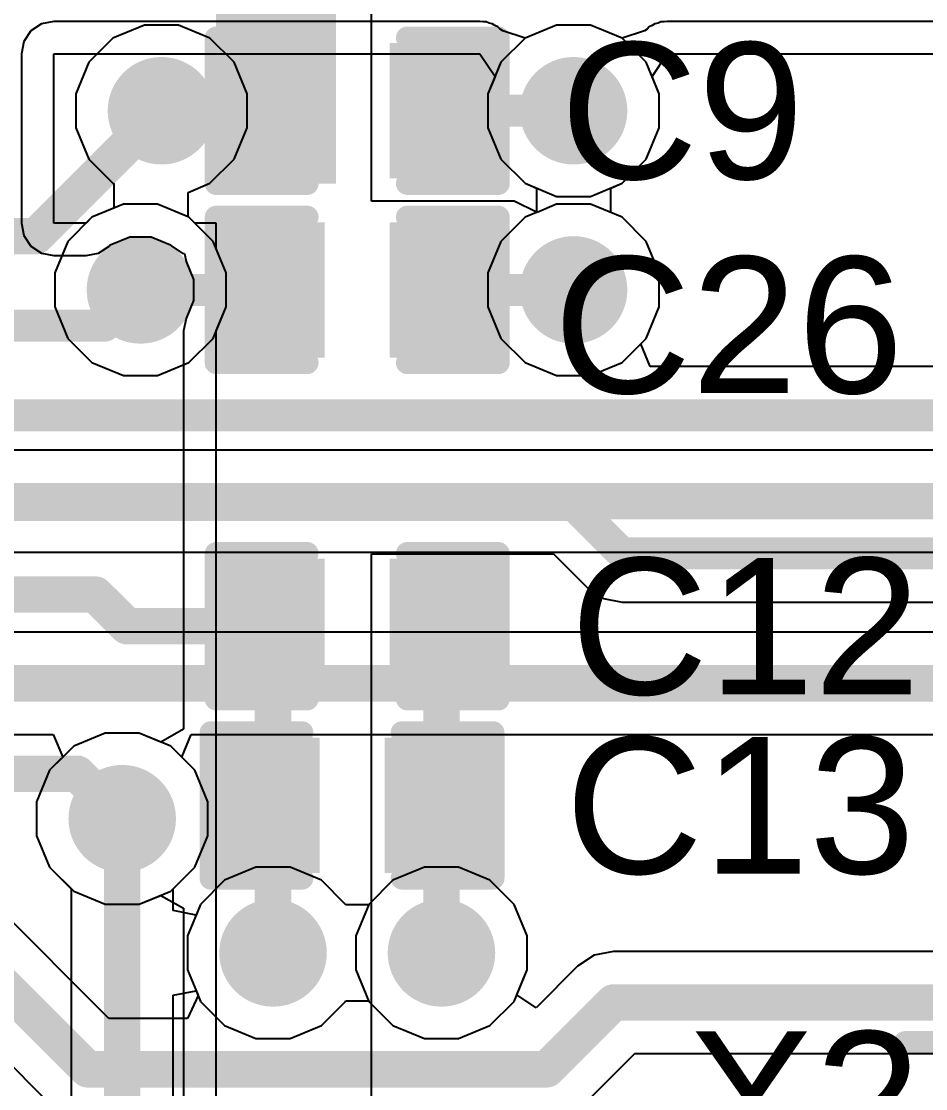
# Model space of a CAD drawing. Header units: inches. Extents: x -3 to 128, y -12 to 41.
# Drawn here: x 108.5 to 113.55, y 19.3 to 25.26 of the extents above; entities that cross this region are included whole.
import ezdxf

# ---------------------------------------------------------------- set-up
doc = ezdxf.new("R2010")
doc.units = ezdxf.units.IN
for name, color, linetype in [('Bottom Layer', 5, 'Continuous'), ('Layer 1', 16, 'Continuous'), ('Layer 2', 76, 'Continuous'), ('Top Layer', 1, 'Continuous'), ('Top Overlay', 2, 'Continuous'), ('Top Paste', 8, 'Continuous'), ('Top Solder', 216, 'Continuous'), ('Via Holes', 16, 'Continuous')]:
    doc.layers.add(name, color=color, linetype=linetype)
doc.styles.add('Arial', font='', dxfattribs={"height": 0.2})
doc.styles.get('Arial').set_extended_font_data('Arial')

msp = doc.modelspace()

# ---------------------------------------------------------------- hatches: boundary and pattern name
at = {"layer": 'Bottom Layer'}
h = msp.add_hatch(color=5, dxfattribs=at)
edge = h.paths.add_edge_path()
edge.add_arc((109.2858, 24.7591), 0.3, 0, 360)
h = msp.add_hatch(color=5, dxfattribs=at)
edge = h.paths.add_edge_path()
edge.add_arc((111.5856, 24.7591), 0.3, 0, 360)
h = msp.add_hatch(color=5, dxfattribs=at)
edge = h.paths.add_edge_path()
edge.add_arc((109.1685, 23.7592), 0.3, 0, 360)
h = msp.add_hatch(color=5, dxfattribs=at)
edge = h.paths.add_edge_path()
edge.add_arc((111.5856, 23.7592), 0.3, 0, 360)
h = msp.add_hatch(color=5, dxfattribs=at)
edge = h.paths.add_edge_path()
edge.add_arc((109.0669, 20.8081), 0.3, 0, 360)
h = msp.add_hatch(color=5, dxfattribs=at)
edge = h.paths.add_edge_path()
edge.add_arc((109.9085, 20.0591), 0.3, 0, 360)
h = msp.add_hatch(color=5, dxfattribs=at)
edge = h.paths.add_edge_path()
edge.add_arc((110.8483, 20.0591), 0.3, 0, 360)
at = {"layer": 'Layer 1'}
h = msp.add_hatch(color=16, dxfattribs=at)
edge = h.paths.add_edge_path()
edge.add_arc((109.2858, 24.7591), 0.3, 0, 360)
h = msp.add_hatch(color=16, dxfattribs=at)
edge = h.paths.add_edge_path()
edge.add_arc((111.5856, 24.7591), 0.3, 0, 360)
h = msp.add_hatch(color=16, dxfattribs=at)
edge = h.paths.add_edge_path()
edge.add_arc((109.1685, 23.7592), 0.3, 0, 360)
h = msp.add_hatch(color=16, dxfattribs=at)
edge = h.paths.add_edge_path()
edge.add_arc((111.5856, 23.7592), 0.3, 0, 360)
h = msp.add_hatch(color=16, dxfattribs=at)
edge = h.paths.add_edge_path()
edge.add_arc((109.0669, 20.8081), 0.3, 0, 360)
h = msp.add_hatch(color=16, dxfattribs=at)
edge = h.paths.add_edge_path()
edge.add_arc((109.9085, 20.0591), 0.3, 0, 360)
h = msp.add_hatch(color=16, dxfattribs=at)
edge = h.paths.add_edge_path()
edge.add_arc((110.8483, 20.0591), 0.3, 0, 360)
at = {"layer": 'Layer 2'}
h = msp.add_hatch(color=76, dxfattribs=at)
edge = h.paths.add_edge_path()
edge.add_arc((109.2858, 24.7591), 0.3, 0, 360)
h = msp.add_hatch(color=76, dxfattribs=at)
edge = h.paths.add_edge_path()
edge.add_arc((111.5856, 24.7591), 0.3, 0, 360)
h = msp.add_hatch(color=76, dxfattribs=at)
edge = h.paths.add_edge_path()
edge.add_arc((109.1685, 23.7592), 0.3, 0, 360)
h = msp.add_hatch(color=76, dxfattribs=at)
edge = h.paths.add_edge_path()
edge.add_arc((111.5856, 23.7592), 0.3, 0, 360)
h = msp.add_hatch(color=76, dxfattribs=at)
edge = h.paths.add_edge_path()
edge.add_arc((109.0669, 20.8081), 0.3, 0, 360)
h = msp.add_hatch(color=76, dxfattribs=at)
edge = h.paths.add_edge_path()
edge.add_arc((109.9085, 20.0591), 0.3, 0, 360)
h = msp.add_hatch(color=76, dxfattribs=at)
edge = h.paths.add_edge_path()
edge.add_arc((110.8483, 20.0591), 0.3, 0, 360)
at = {"layer": 'Top Layer'}
for points in [[(109.591, 24.3527), (110.2591, 24.3527), (110.2591, 25.8678), (109.591, 25.8678)], [(110.1371, 25.0766), (110.1371, 24.4416), (109.6799, 24.4416), (109.6799, 25.0766)], [(111.0769, 25.0766), (111.0769, 24.4416), (110.6197, 24.4416), (110.6197, 25.0766)], [(110.1371, 24.0767), (110.1371, 23.4417), (109.6799, 23.4417), (109.6799, 24.0767)], [(111.0769, 24.0767), (111.0769, 23.4417), (110.6197, 23.4417), (110.6197, 24.0767)], [(110.1371, 22.1997), (110.1371, 21.5647), (109.6799, 21.5647), (109.6799, 22.1997)], [(111.0769, 22.1997), (111.0769, 21.5647), (110.6197, 21.5647), (110.6197, 22.1997)], [(110.108, 21.1997), (110.108, 20.5647), (109.6508, 20.5647), (109.6508, 21.1997)], [(111.0478, 21.1997), (111.0478, 20.5647), (110.5906, 20.5647), (110.5906, 21.1997)]]:
    msp.add_hatch(color=1, dxfattribs=at).paths.add_polyline_path(points)
h = msp.add_hatch(color=1, dxfattribs=at)
edge = h.paths.add_edge_path()
edge.add_arc((109.2858, 24.7591), 0.3, 0, 360)
h = msp.add_hatch(color=1, dxfattribs=at)
edge = h.paths.add_edge_path()
edge.add_arc((111.5856, 24.7591), 0.3, 0, 360)
h = msp.add_hatch(color=1, dxfattribs=at)
edge = h.paths.add_edge_path()
edge.add_arc((109.1685, 23.7592), 0.3, 0, 360)
h = msp.add_hatch(color=1, dxfattribs=at)
edge = h.paths.add_edge_path()
edge.add_arc((111.5856, 23.7592), 0.3, 0, 360)
h = msp.add_hatch(color=1, dxfattribs=at)
edge = h.paths.add_edge_path()
edge.add_arc((109.0669, 20.8081), 0.3, 0, 360)
h = msp.add_hatch(color=1, dxfattribs=at)
edge = h.paths.add_edge_path()
edge.add_arc((109.9085, 20.0591), 0.3, 0, 360)
h = msp.add_hatch(color=1, dxfattribs=at)
edge = h.paths.add_edge_path()
edge.add_arc((110.8483, 20.0591), 0.3, 0, 360)
at = {"layer": 'Top Paste'}
for points in [[(110.1371, 25.0766), (110.1371, 24.4416), (109.6799, 24.4416), (109.6799, 25.0766)], [(111.0769, 25.0766), (111.0769, 24.4416), (110.6197, 24.4416), (110.6197, 25.0766)], [(110.1371, 24.0767), (110.1371, 23.4417), (109.6799, 23.4417), (109.6799, 24.0767)], [(111.0769, 24.0767), (111.0769, 23.4417), (110.6197, 23.4417), (110.6197, 24.0767)], [(110.1371, 22.1997), (110.1371, 21.5647), (109.6799, 21.5647), (109.6799, 22.1997)], [(111.0769, 22.1997), (111.0769, 21.5647), (110.6197, 21.5647), (110.6197, 22.1997)], [(110.108, 21.1997), (110.108, 20.5647), (109.6508, 20.5647), (109.6508, 21.1997)], [(111.0478, 21.1997), (111.0478, 20.5647), (110.5906, 20.5647), (110.5906, 21.1997)]]:
    msp.add_hatch(color=8, dxfattribs=at).paths.add_polyline_path(points)
at = {"layer": 'Top Solder'}
for points in [[(110.1971, 25.1366), (110.1971, 24.3816), (109.6199, 24.3816), (109.6199, 25.1366)], [(111.1369, 25.1366), (111.1369, 24.3816), (110.5597, 24.3816), (110.5597, 25.1366)], [(110.1971, 24.1367), (110.1971, 23.3817), (109.6199, 23.3817), (109.6199, 24.1367)], [(111.1369, 24.1367), (111.1369, 23.3817), (110.5597, 23.3817), (110.5597, 24.1367)], [(110.1971, 22.2597), (110.1971, 21.5047), (109.6199, 21.5047), (109.6199, 22.2597)], [(111.1369, 22.2597), (111.1369, 21.5047), (110.5597, 21.5047), (110.5597, 22.2597)], [(110.168, 21.2597), (110.168, 20.5047), (109.5908, 20.5047), (109.5908, 21.2597)], [(111.1078, 21.2597), (111.1078, 20.5047), (110.5306, 20.5047), (110.5306, 21.2597)]]:
    msp.add_hatch(color=216, dxfattribs=at).paths.add_polyline_path(points)
at = {"layer": 'Via Holes'}
h = msp.add_hatch(color=7, dxfattribs=at)
edge = h.paths.add_edge_path()
edge.add_arc((109.2858, 24.7591), 0.15, 0, 360)
h = msp.add_hatch(color=7, dxfattribs=at)
edge = h.paths.add_edge_path()
edge.add_arc((111.5856, 24.7591), 0.15, 0, 360)
h = msp.add_hatch(color=7, dxfattribs=at)
edge = h.paths.add_edge_path()
edge.add_arc((109.1685, 23.7592), 0.15, 0, 360)
h = msp.add_hatch(color=7, dxfattribs=at)
edge = h.paths.add_edge_path()
edge.add_arc((111.5856, 23.7592), 0.15, 0, 360)
h = msp.add_hatch(color=7, dxfattribs=at)
edge = h.paths.add_edge_path()
edge.add_arc((109.0669, 20.8081), 0.15, 0, 360)
h = msp.add_hatch(color=7, dxfattribs=at)
edge = h.paths.add_edge_path()
edge.add_arc((109.9085, 20.0591), 0.15, 0, 360)
h = msp.add_hatch(color=7, dxfattribs=at)
edge = h.paths.add_edge_path()
edge.add_arc((110.8483, 20.0591), 0.15, 0, 360)

# ---------------------------------------------------------------- linework, layer by layer
at = {"layer": 'Bottom Layer'}
for p, q in [((109.1908, 25.2369), (109.0152, 25.1641)), ((109.3809, 25.2369), (109.1908, 25.2369)), ((109.5565, 25.1641), (109.3809, 25.2369)), ((111.4906, 25.2369), (111.315, 25.1641)), ((111.6807, 25.2369), (111.4906, 25.2369)), ((111.8563, 25.1641), (111.6807, 25.2369)), ((109.0152, 25.1641), (108.8808, 25.0297)), ((109.6909, 25.0297), (109.5565, 25.1641)), ((111.315, 25.1641), (111.1806, 25.0297)), ((111.9907, 25.0297), (111.8563, 25.1641)), ((108.8808, 25.0297), (108.808, 24.8541)), ((109.7636, 24.8541), (109.6909, 25.0297)), ((111.1806, 25.0297), (111.1078, 24.8541)), ((112.0634, 24.8541), (111.9907, 25.0297)), ((108.808, 24.8541), (108.808, 24.664)), ((109.7636, 24.664), (109.7636, 24.8541)), ((111.1078, 24.8541), (111.1078, 24.664)), ((112.0634, 24.664), (112.0634, 24.8541)), ((108.808, 24.664), (108.8808, 24.4884)), ((109.6909, 24.4884), (109.7636, 24.664)), ((111.1078, 24.664), (111.1806, 24.4884)), ((111.9907, 24.4884), (112.0634, 24.664)), ((108.8808, 24.4884), (109.0152, 24.354)), ((109.5565, 24.354), (109.6909, 24.4884)), ((111.1806, 24.4884), (111.315, 24.354)), ((111.8563, 24.354), (111.9907, 24.4884)), ((109.0152, 24.354), (109.0196, 24.3522)), ((109.0196, 24.3522), (109.0196, 24.2147)), ((109.4347, 24.3036), (109.5565, 24.354)), ((109.4347, 24.1661), (109.4347, 24.3036)), ((111.315, 24.354), (111.4906, 24.2813)), ((111.6807, 24.2813), (111.8563, 24.354)), ((111.4906, 24.2813), (111.6807, 24.2813)), ((109.0196, 24.2147), (108.8978, 24.1643)), ((108.8978, 24.1643), (108.7634, 24.0299)), ((109.4391, 24.1643), (109.4347, 24.1661)), ((109.5736, 24.0299), (109.4391, 24.1643)), ((108.7634, 24.0299), (108.6907, 23.8543)), ((109.6463, 23.8543), (109.5736, 24.0299)), ((108.6907, 23.8543), (108.6907, 23.6642)), ((109.6463, 23.6642), (109.6463, 23.8543)), ((108.6907, 23.6642), (108.7634, 23.4886)), ((109.5736, 23.4886), (109.6463, 23.6642)), ((108.7634, 23.4886), (108.8978, 23.3542)), ((109.4391, 23.3542), (109.5736, 23.4886)), ((108.8978, 23.3542), (109.0735, 23.2814)), ((109.2635, 23.2814), (109.4391, 23.3542)), ((109.0735, 23.2814), (109.2635, 23.2814)), ((108.9719, 21.2859), (108.7962, 21.2132)), ((109.1619, 21.2859), (108.9719, 21.2859)), ((109.3375, 21.2132), (109.1619, 21.2859)), ((108.7962, 21.2132), (108.6618, 21.0788)), ((109.472, 21.0788), (109.3375, 21.2132)), ((108.6618, 21.0788), (108.5891, 20.9031)), ((109.5447, 20.9031), (109.472, 21.0788)), ((108.5891, 20.9031), (108.5891, 20.7131)), ((109.5447, 20.7131), (109.5447, 20.9031)), ((108.5891, 20.7131), (108.6618, 20.5374)), ((109.472, 20.5374), (109.5447, 20.7131)), ((108.6618, 20.5374), (108.782, 20.4173)), ((109.3518, 20.4173), (109.472, 20.5374)), ((109.8134, 20.5369), (109.6378, 20.4641)), ((110.0035, 20.5369), (109.8134, 20.5369)), ((110.1791, 20.4641), (110.0035, 20.5369)), ((110.7532, 20.5369), (110.5776, 20.4641)), ((110.9433, 20.5369), (110.7532, 20.5369)), ((111.1189, 20.4641), (110.9433, 20.5369)), ((109.6378, 20.4641), (109.5034, 20.3297)), ((110.3135, 20.3297), (110.1791, 20.4641)), ((110.5776, 20.4641), (110.4432, 20.3297)), ((111.2533, 20.3297), (111.1189, 20.4641)), ((108.782, 20.4173), (108.782, 15.0882)), ((109.3518, 20.2955), (109.3518, 20.4173)), ((109.5034, 20.3297), (109.4788, 20.2702)), ((110.3149, 20.3265), (110.3135, 20.3297)), ((110.4419, 20.3265), (110.3149, 20.3265)), ((110.4432, 20.3297), (110.4419, 20.3265)), ((111.3261, 20.1541), (111.2533, 20.3297)), ((109.4788, 20.2702), (109.3518, 20.2955)), ((111.3261, 19.964), (111.3261, 20.1541)), ((111.2533, 19.7884), (111.3261, 19.964)), ((109.3518, 19.8227), (109.4788, 19.8479)), ((109.4788, 19.8479), (109.5034, 19.7884)), ((109.3518, 15.2062), (109.3518, 19.8227)), ((109.5034, 19.7884), (109.6378, 19.654)), ((110.1791, 19.654), (110.3135, 19.7884)), ((110.3135, 19.7884), (110.3149, 19.7916)), ((110.3149, 19.7916), (110.4419, 19.7916)), ((110.4419, 19.7916), (110.4432, 19.7884)), ((110.4432, 19.7884), (110.5776, 19.654)), ((111.1189, 19.654), (111.2533, 19.7884)), ((109.6378, 19.654), (109.8134, 19.5813)), ((110.0035, 19.5813), (110.1791, 19.654)), ((110.5776, 19.654), (110.7532, 19.5813)), ((110.9433, 19.5813), (111.1189, 19.654)), ((109.8134, 19.5813), (110.0035, 19.5813)), ((110.7532, 19.5813), (110.9433, 19.5813))]:
    msp.add_line(p, q, dxfattribs=at)
msp.add_lwpolyline([(109.0669, 15.0882, 0.2032, 0.2032, 0), (109.0669, 20.8081, 0.2032, 0.2032, 0)], format="xyseb", dxfattribs=at)
msp.add_lwpolyline([(109.0161, 20.8081, 0.1016, 0.1016, 1), (109.1177, 20.8081, 0.1016, 0.1016, 1)], format="xyseb", close=True, dxfattribs=at)
at = {"layer": 'Layer 1'}
for p, q in [((109.1908, 25.2369), (109.0152, 25.1641)), ((109.3809, 25.2369), (109.1908, 25.2369)), ((109.5565, 25.1641), (109.3809, 25.2369)), ((111.4906, 25.2369), (111.315, 25.1641)), ((111.6807, 25.2369), (111.4906, 25.2369)), ((111.8563, 25.1641), (111.6807, 25.2369)), ((109.0152, 25.1641), (108.8808, 25.0297)), ((109.6909, 25.0297), (109.5565, 25.1641)), ((111.315, 25.1641), (111.1806, 25.0297)), ((111.9907, 25.0297), (111.8563, 25.1641)), ((108.8808, 25.0297), (108.808, 24.8541)), ((109.7636, 24.8541), (109.6909, 25.0297)), ((111.1806, 25.0297), (111.1078, 24.8541)), ((112.0634, 24.8541), (111.9907, 25.0297)), ((108.808, 24.8541), (108.808, 24.664)), ((109.7636, 24.664), (109.7636, 24.8541)), ((111.1078, 24.8541), (111.1078, 24.664)), ((112.0634, 24.664), (112.0634, 24.8541)), ((108.808, 24.664), (108.8808, 24.4884)), ((109.6909, 24.4884), (109.7636, 24.664)), ((111.1078, 24.664), (111.1806, 24.4884)), ((111.9907, 24.4884), (112.0634, 24.664)), ((108.8808, 24.4884), (109.0152, 24.354)), ((109.5565, 24.354), (109.6909, 24.4884)), ((111.1806, 24.4884), (111.315, 24.354)), ((111.8563, 24.354), (111.9907, 24.4884)), ((109.0152, 24.354), (109.0196, 24.3522)), ((109.0196, 24.3522), (109.0196, 24.2147)), ((109.4347, 24.3036), (109.5565, 24.354)), ((109.4347, 24.1661), (109.4347, 24.3036)), ((111.315, 24.354), (111.4906, 24.2813)), ((111.6807, 24.2813), (111.8563, 24.354)), ((111.4906, 24.2813), (111.6807, 24.2813)), ((109.0196, 24.2147), (108.8978, 24.1643)), ((108.8978, 24.1643), (108.7634, 24.0299)), ((109.4391, 24.1643), (109.4347, 24.1661)), ((109.5736, 24.0299), (109.4391, 24.1643)), ((108.7634, 24.0299), (108.6907, 23.8543)), ((109.6463, 23.8543), (109.5736, 24.0299)), ((108.6907, 23.8543), (108.6907, 23.6642)), ((109.6463, 23.6642), (109.6463, 23.8543)), ((108.6907, 23.6642), (108.7634, 23.4886)), ((109.5736, 23.4886), (109.6463, 23.6642)), ((108.7634, 23.4886), (108.8978, 23.3542)), ((109.4391, 23.3542), (109.5736, 23.4886)), ((108.8978, 23.3542), (109.0735, 23.2814)), ((109.2635, 23.2814), (109.4391, 23.3542)), ((109.0735, 23.2814), (109.2635, 23.2814)), ((118.83, 22.865), (108.4217, 22.865)), ((108.9926, 19.6939), (106.3233, 22.3632)), ((108.3037, 22.2953), (118.83, 22.2953)), ((105.7921, 22.0887), (108.6731, 19.2076)), ((116.3627, 21.8482), (108.1275, 21.8482)), ((108.0095, 21.2785), (108.682, 21.2785)), ((108.682, 21.2785), (108.7346, 21.1515)), ((109.3992, 21.1515), (109.4518, 21.2785)), ((109.4518, 21.2785), (116.3627, 21.2785)), ((108.7346, 21.1515), (108.6618, 21.0788)), ((109.472, 21.0788), (109.3992, 21.1515)), ((108.6618, 21.0788), (108.5891, 20.9031)), ((109.5447, 20.9031), (109.472, 21.0788)), ((108.5891, 20.9031), (108.5891, 20.7131)), ((109.5447, 20.7131), (109.5447, 20.9031)), ((108.5891, 20.7131), (108.6618, 20.5374)), ((109.472, 20.5374), (109.5447, 20.7131)), ((108.6618, 20.5374), (108.7962, 20.403)), ((109.3375, 20.403), (109.472, 20.5374)), ((109.8134, 20.5369), (109.6378, 20.4641)), ((110.0035, 20.5369), (109.8134, 20.5369)), ((110.1791, 20.4641), (110.0035, 20.5369)), ((110.7532, 20.5369), (110.5776, 20.4641)), ((110.9433, 20.5369), (110.7532, 20.5369)), ((111.1189, 20.4641), (110.9433, 20.5369)), ((109.6378, 20.4641), (109.5034, 20.3297)), ((110.3135, 20.3297), (110.1791, 20.4641)), ((110.5776, 20.4641), (110.4432, 20.3297)), ((111.2533, 20.3297), (111.1189, 20.4641)), ((108.7962, 20.403), (108.9719, 20.3303)), ((109.1619, 20.3303), (109.3375, 20.403)), ((108.9719, 20.3303), (109.1619, 20.3303)), ((109.5034, 20.3297), (109.4307, 20.1541)), ((110.3149, 20.3265), (110.3135, 20.3297)), ((110.4419, 20.3265), (110.3149, 20.3265)), ((110.4432, 20.3297), (110.4419, 20.3265)), ((111.3261, 20.1541), (111.2533, 20.3297)), ((109.4307, 20.1541), (109.4307, 19.964)), ((111.3261, 19.964), (111.3261, 20.1541)), ((111.6999, 20.046), (111.6075, 19.9843)), ((111.8089, 20.0677), (111.6999, 20.046)), ((117.1264, 20.0677), (111.8089, 20.0677)), ((111.8089, 20.0677), (111.8089, 20.0677)), ((109.4307, 19.964), (109.49, 19.8209)), ((111.2684, 19.8249), (111.3261, 19.964)), ((111.6074, 19.9843), (111.3761, 19.7529)), ((111.6075, 19.9843), (111.6074, 19.9843)), ((109.49, 19.8209), (109.432, 19.6939)), ((111.3761, 19.7529), (111.2684, 19.8249)), ((109.432, 19.6939), (108.9926, 19.6939)), ((111.6366, 19.2076), (111.9269, 19.498)), ((111.9269, 19.498), (117.0996, 19.498))]:
    msp.add_line(p, q, dxfattribs=at)
for points in [[(108.3037, 22.5802, 0.2032, 0.2032, 0), (119.2208, 22.5802, 0.2032, 0.2032, 0)], [(105.9935, 22.2902, 0.2032, 0.2032, 0), (108.8746, 19.4091, 0.2032, 0.2032, 0)], [(108.0095, 21.5634, 0.2032, 0.2032, 0), (116.7535, 21.5634, 0.2032, 0.2032, 0)], [(111.4351, 19.4091, 0.2032, 0.2032, 0), (111.8089, 19.7828, 0.2032, 0.2032, 0)], [(111.8089, 19.7828, 0.2032, 0.2032, 0), (117.5173, 19.7828, 0.2032, 0.2032, 0)], [(108.8746, 19.4091, 0.2032, 0.2032, 0), (111.4351, 19.4091, 0.2032, 0.2032, 0)]]:
    msp.add_lwpolyline(points, format="xyseb", dxfattribs=at)
for points in [[(111.7581, 19.7828, 0.1016, 0.1016, 1), (111.8597, 19.7828, 0.1016, 0.1016, 1)], [(111.7581, 19.7828, 0.1016, 0.1016, 1), (111.8597, 19.7828, 0.1016, 0.1016, 1)], [(108.8238, 19.4091, 0.1016, 0.1016, 1), (108.9254, 19.4091, 0.1016, 0.1016, 1)], [(108.8238, 19.4091, 0.1016, 0.1016, 1), (108.9254, 19.4091, 0.1016, 0.1016, 1)], [(111.3843, 19.4091, 0.1016, 0.1016, 1), (111.4859, 19.4091, 0.1016, 0.1016, 1)], [(111.3843, 19.4091, 0.1016, 0.1016, 1), (111.4859, 19.4091, 0.1016, 0.1016, 1)]]:
    msp.add_lwpolyline(points, format="xyseb", close=True, dxfattribs=at)
at = {"layer": 'Layer 2'}
for p, q in [((108.6859, 25.2579), (108.6165, 25.2441)), ((111.0625, 25.2579), (108.6859, 25.2579)), ((111.08, 25.2544), (111.0625, 25.2579)), ((112.1088, 25.2579), (112.0912, 25.2544)), ((117.0228, 25.2579), (112.1088, 25.2579)), ((108.5577, 25.2048), (108.5184, 25.1459)), ((108.6165, 25.2441), (108.5577, 25.2048)), ((111.0979, 25.2544), (111.08, 25.2544)), ((111.1144, 25.2475), (111.0979, 25.2544)), ((111.1319, 25.2441), (111.1144, 25.2475)), ((111.1468, 25.2341), (111.1319, 25.2441)), ((111.1632, 25.2273), (111.1468, 25.2341)), ((111.1759, 25.2147), (111.1632, 25.2273)), ((111.1907, 25.2048), (111.1759, 25.2147)), ((111.315, 25.1641), (111.1907, 25.2048)), ((111.4906, 25.2369), (111.315, 25.1641)), ((111.6807, 25.2369), (111.4906, 25.2369)), ((111.8563, 25.1641), (111.6807, 25.2369)), ((111.9806, 25.2048), (111.8563, 25.1641)), ((111.9954, 25.2147), (111.9806, 25.2048)), ((112.0081, 25.2273), (111.9954, 25.2147)), ((112.0245, 25.2341), (112.0081, 25.2273)), ((112.0394, 25.2441), (112.0245, 25.2341)), ((112.0569, 25.2475), (112.0394, 25.2441)), ((112.0734, 25.2544), (112.0569, 25.2475)), ((112.0912, 25.2544), (112.0734, 25.2544)), ((108.5184, 25.1459), (108.5046, 25.0766)), ((108.5046, 25.0766), (108.5046, 24.1319)), ((108.6859, 24.1319), (108.6859, 25.0766)), ((108.6859, 25.0766), (111.0625, 25.0766)), ((111.0625, 25.0766), (111.1474, 24.9496)), ((112.0239, 24.9496), (112.1088, 25.0766)), ((112.1088, 25.0766), (117.1422, 25.0766)), ((111.1474, 24.9496), (111.1078, 24.8541)), ((112.0634, 24.8541), (112.0239, 24.9496)), ((111.1078, 24.8541), (111.1078, 24.664)), ((112.0634, 24.664), (112.0634, 24.8541)), ((111.1078, 24.664), (111.1806, 24.4884)), ((111.9907, 24.4884), (112.0634, 24.664)), ((111.1806, 24.4884), (111.315, 24.354)), ((111.8563, 24.354), (111.9907, 24.4884)), ((111.315, 24.354), (111.3781, 24.3279)), ((111.3781, 24.3279), (111.3781, 24.1904)), ((111.7932, 24.3279), (111.8563, 24.354)), ((111.7932, 24.1904), (111.7932, 24.3279)), ((109.0735, 24.237), (108.8978, 24.1643)), ((109.2635, 24.237), (109.0735, 24.237)), ((109.4391, 24.1643), (109.2635, 24.237)), ((111.3781, 24.1904), (111.315, 24.1643)), ((111.8563, 24.1643), (111.7932, 24.1904)), ((108.5046, 24.1319), (108.5184, 24.0626)), ((108.8655, 24.1319), (108.6859, 24.1319)), ((108.8978, 24.1643), (108.8655, 24.1319)), ((109.4715, 24.1319), (109.4391, 24.1643)), ((109.591, 24.1319), (109.4715, 24.1319)), ((109.591, 23.9878), (109.591, 24.1319)), ((111.315, 24.1643), (111.1806, 24.0299)), ((111.9907, 24.0299), (111.8563, 24.1643)), ((108.5184, 24.0626), (108.5577, 24.0038)), ((108.9937, 24.0038), (109.0005, 24.0106)), ((109.0005, 24.0106), (109.1095, 24.0557)), ((109.1095, 24.0557), (109.2275, 24.0557)), ((109.2275, 24.0557), (109.3365, 24.0106)), ((109.3365, 24.0106), (109.3433, 24.0038)), ((111.1806, 24.0299), (111.1078, 23.8543)), ((112.0634, 23.8543), (111.9907, 24.0299)), ((108.5577, 24.0038), (108.6165, 23.9645)), ((108.6165, 23.9645), (108.6859, 23.9507)), ((108.6859, 23.9507), (108.8655, 23.9507)), ((108.8655, 23.9507), (108.9349, 23.9645)), ((108.9349, 23.9645), (108.9937, 24.0038)), ((109.3433, 24.0038), (109.4021, 23.9645)), ((109.4021, 23.9645), (109.4149, 23.9619)), ((109.4149, 23.9619), (109.4235, 23.9184)), ((109.6463, 23.8543), (109.591, 23.9878)), ((109.4235, 23.9184), (109.465, 23.8182)), ((109.6463, 23.6642), (109.6463, 23.8543)), ((111.1078, 23.8543), (111.1078, 23.6642)), ((112.0634, 23.6642), (112.0634, 23.8543)), ((109.465, 23.8182), (109.465, 23.7002)), ((109.465, 23.7002), (109.4235, 23.6)), ((109.591, 23.5307), (109.6463, 23.6642)), ((111.1078, 23.6642), (111.1806, 23.4886)), ((111.9907, 23.4886), (112.0634, 23.6642)), ((109.4235, 23.6), (109.4097, 23.5307)), ((109.4097, 23.5307), (109.4097, 22.0337)), ((109.591, 22.0337), (109.591, 23.5307)), ((111.1806, 23.4886), (111.315, 23.3542)), ((111.8563, 23.3542), (111.9907, 23.4886)), ((111.315, 23.3542), (111.4906, 23.2814)), ((111.6807, 23.2814), (111.8563, 23.3542)), ((111.4906, 23.2814), (111.6807, 23.2814)), ((109.4097, 22.0337), (109.4097, 21.3069)), ((109.591, 18.459), (109.591, 22.0337)), ((108.9719, 21.2859), (108.7962, 21.2132)), ((109.1619, 21.2859), (108.9719, 21.2859)), ((109.2827, 21.2359), (109.1619, 21.2859)), ((109.4097, 21.3069), (109.2827, 21.2359)), ((108.7962, 21.2132), (108.6618, 21.0788)), ((108.6618, 21.0788), (108.5891, 20.9031)), ((108.5891, 20.9031), (108.5891, 20.7131)), ((108.5891, 20.7131), (108.6618, 20.5374)), ((108.6618, 20.5374), (108.7962, 20.403)), ((110.7532, 20.5369), (110.5776, 20.4641)), ((110.9433, 20.5369), (110.7532, 20.5369)), ((111.1189, 20.4641), (110.9433, 20.5369)), ((110.5776, 20.4641), (110.4432, 20.3297)), ((111.2533, 20.3297), (111.1189, 20.4641)), ((108.7962, 20.403), (108.9719, 20.3303)), ((109.1619, 20.3303), (109.2827, 20.3803)), ((109.2827, 20.3803), (109.4097, 20.3093)), ((108.9719, 20.3303), (109.1619, 20.3303)), ((110.4432, 20.3297), (110.3705, 20.1541)), ((111.3261, 20.1541), (111.2533, 20.3297)), ((109.4097, 20.3093), (109.4097, 18.459)), ((110.3705, 20.1541), (110.3705, 19.964)), ((111.3261, 19.964), (111.3261, 20.1541)), ((110.3705, 19.964), (110.4432, 19.7884)), ((111.2533, 19.7884), (111.3261, 19.964)), ((110.4432, 19.7884), (110.5776, 19.654)), ((111.1189, 19.654), (111.2533, 19.7884)), ((110.5776, 19.654), (110.7532, 19.5813)), ((110.9433, 19.5813), (111.1189, 19.654)), ((110.7532, 19.5813), (110.9433, 19.5813))]:
    msp.add_line(p, q, dxfattribs=at)
at = {"layer": 'Top Layer'}
for p, q in [((110.4579, 24.2545), (110.4579, 25.5591)), ((111.2547, 24.2545), (110.4579, 24.2545)), ((111.3817, 24.1919), (111.2547, 24.2545)), ((111.2547, 24.2545), (111.2547, 24.2545)), ((111.4906, 24.237), (111.3817, 24.1919)), ((111.6807, 24.237), (111.4906, 24.237)), ((111.8563, 24.1643), (111.6807, 24.237)), ((111.9907, 24.0299), (111.8563, 24.1643)), ((112.0634, 23.8543), (111.9907, 24.0299)), ((112.0634, 23.6642), (112.0634, 23.8543)), ((111.9907, 23.4886), (112.0634, 23.6642)), ((111.9601, 23.458), (111.9907, 23.4886)), ((112.0127, 23.331), (111.9601, 23.458)), ((113.7595, 23.331), (112.0127, 23.331)), ((110.4579, 18.9091), (110.4579, 22.2871)), ((110.4579, 22.2871), (111.473, 22.2871)), ((111.473, 22.2871), (111.6637, 22.0964)), ((111.6637, 22.0964), (111.6637, 22.0964)), ((111.6637, 22.0964), (111.752, 22.0375)), ((111.752, 22.0375), (111.856, 22.0168)), ((111.856, 22.0168), (111.856, 22.0168)), ((111.856, 22.0168), (113.7595, 22.0168))]:
    msp.add_line(p, q, dxfattribs=at)
for points in [[(108.5858, 24.0591, 0.2032, 0.2032, 0), (109.2858, 24.7591, 0.2032, 0.2032, 0)], [(109.2858, 24.7591, 0.2032, 0.2032, 0), (109.9085, 24.7591, 0.2032, 0.2032, 0)], [(110.8483, 24.7591, 0.1778, 0.1778, 0), (111.5856, 24.7591, 0.1778, 0.1778, 0)], [(107.7901, 24.0591, 0.2032, 0.2032, 0), (108.5858, 24.0591, 0.2032, 0.2032, 0)], [(108.9683, 23.5591, 0.1778, 0.1778, 0), (109.1685, 23.7592, 0.1778, 0.1778, 0)], [(109.1685, 23.7592, 0.1778, 0.1778, 0), (109.9085, 23.7592, 0.1778, 0.1778, 0)], [(110.8483, 23.7592, 0.1778, 0.1778, 0), (111.5856, 23.7592, 0.1778, 0.1778, 0)], [(107.7901, 23.5591, 0.1778, 0.1778, 0), (108.9683, 23.5591, 0.1778, 0.1778, 0)], [(107.7901, 23.0591, 0.1778, 0.1778, 0), (114.4132, 23.0591, 0.1778, 0.1778, 0)], [(107.7901, 22.5591, 0.1778, 0.1778, 0), (111.5856, 22.5591, 0.1778, 0.1778, 0)], [(111.5856, 22.5591, 0.1778, 0.1778, 0), (111.856, 22.2887, 0.1778, 0.1778, 0)], [(111.856, 22.2887, 0.1778, 0.1778, 0), (114.972, 22.2887, 0.1778, 0.1778, 0)], [(107.7901, 22.0591, 0.2032, 0.2032, 0), (108.9175, 22.0591, 0.2032, 0.2032, 0)], [(108.9175, 22.0591, 0.2032, 0.2032, 0), (109.0944, 21.8822, 0.2032, 0.2032, 0)], [(109.0944, 21.8822, 0.2032, 0.2032, 0), (109.9085, 21.8822, 0.2032, 0.2032, 0)], [(109.9085, 20.0591, 0.2032, 0.2032, 0), (109.9085, 21.8822, 0.2032, 0.2032, 0)], [(110.8483, 20.0591, 0.2032, 0.2032, 0), (110.8483, 21.8822, 0.2032, 0.2032, 0)], [(107.7901, 21.0591, 0.2032, 0.2032, 0), (108.8159, 21.0591, 0.2032, 0.2032, 0)], [(108.8159, 21.0591, 0.2032, 0.2032, 0), (109.0669, 20.8081, 0.2032, 0.2032, 0)]]:
    msp.add_lwpolyline(points, format="xyseb", dxfattribs=at)
for points in [[(109.235, 24.7591, 0.1016, 0.1016, 1), (109.3366, 24.7591, 0.1016, 0.1016, 1)], [(109.235, 24.7591, 0.1016, 0.1016, 1), (109.3366, 24.7591, 0.1016, 0.1016, 1)], [(109.8577, 24.7591, 0.1016, 0.1016, 1), (109.9593, 24.7591, 0.1016, 0.1016, 1)], [(110.8038, 24.7591, 0.0889, 0.0889, 1), (110.8927, 24.7591, 0.0889, 0.0889, 1)], [(111.5412, 24.7591, 0.0889, 0.0889, 1), (111.6301, 24.7591, 0.0889, 0.0889, 1)], [(108.535, 24.0591, 0.1016, 0.1016, 1), (108.6366, 24.0591, 0.1016, 0.1016, 1)], [(108.535, 24.0591, 0.1016, 0.1016, 1), (108.6366, 24.0591, 0.1016, 0.1016, 1)], [(109.124, 23.7592, 0.0889, 0.0889, 1), (109.2129, 23.7592, 0.0889, 0.0889, 1)], [(109.124, 23.7592, 0.0889, 0.0889, 1), (109.2129, 23.7592, 0.0889, 0.0889, 1)], [(109.864, 23.7592, 0.0889, 0.0889, 1), (109.9529, 23.7592, 0.0889, 0.0889, 1)], [(110.8038, 23.7592, 0.0889, 0.0889, 1), (110.8927, 23.7592, 0.0889, 0.0889, 1)], [(111.5412, 23.7592, 0.0889, 0.0889, 1), (111.6301, 23.7592, 0.0889, 0.0889, 1)], [(108.9239, 23.5591, 0.0889, 0.0889, 1), (109.0128, 23.5591, 0.0889, 0.0889, 1)], [(108.9239, 23.5591, 0.0889, 0.0889, 1), (109.0128, 23.5591, 0.0889, 0.0889, 1)], [(111.5412, 22.5591, 0.0889, 0.0889, 1), (111.6301, 22.5591, 0.0889, 0.0889, 1)], [(111.5412, 22.5591, 0.0889, 0.0889, 1), (111.6301, 22.5591, 0.0889, 0.0889, 1)], [(111.8116, 22.2887, 0.0889, 0.0889, 1), (111.9005, 22.2887, 0.0889, 0.0889, 1)], [(111.8116, 22.2887, 0.0889, 0.0889, 1), (111.9005, 22.2887, 0.0889, 0.0889, 1)], [(108.8667, 22.0591, 0.1016, 0.1016, 1), (108.9683, 22.0591, 0.1016, 0.1016, 1)], [(108.8667, 22.0591, 0.1016, 0.1016, 1), (108.9683, 22.0591, 0.1016, 0.1016, 1)], [(109.0436, 21.8822, 0.1016, 0.1016, 1), (109.1452, 21.8822, 0.1016, 0.1016, 1)], [(109.0436, 21.8822, 0.1016, 0.1016, 1), (109.1452, 21.8822, 0.1016, 0.1016, 1)], [(109.8577, 21.8822, 0.1016, 0.1016, 1), (109.9593, 21.8822, 0.1016, 0.1016, 1)], [(109.8577, 21.8822, 0.1016, 0.1016, 1), (109.9593, 21.8822, 0.1016, 0.1016, 1)], [(110.7975, 21.8822, 0.1016, 0.1016, 1), (110.8991, 21.8822, 0.1016, 0.1016, 1)], [(108.7651, 21.0591, 0.1016, 0.1016, 1), (108.8667, 21.0591, 0.1016, 0.1016, 1)], [(108.7651, 21.0591, 0.1016, 0.1016, 1), (108.8667, 21.0591, 0.1016, 0.1016, 1)], [(109.0161, 20.8081, 0.1016, 0.1016, 1), (109.1177, 20.8081, 0.1016, 0.1016, 1)], [(109.8577, 20.0591, 0.1016, 0.1016, 1), (109.9593, 20.0591, 0.1016, 0.1016, 1)], [(110.7975, 20.0591, 0.1016, 0.1016, 1), (110.8991, 20.0591, 0.1016, 0.1016, 1)]]:
    msp.add_lwpolyline(points, format="xyseb", close=True, dxfattribs=at)
at = {"layer": 'Top Overlay'}
for points in [[(109.591, 25.1655, 0.127, 0.127, 0), (110.099, 25.1655, 0.127, 0.127, 0)], [(109.591, 24.3527, 0.127, 0.127, 0), (109.591, 25.1655, 0.127, 0.127, 0)], [(110.6578, 25.1655, 0.127, 0.127, 0), (111.1658, 25.1655, 0.127, 0.127, 0)], [(111.1658, 24.3527, 0.127, 0.127, 0), (111.1658, 25.1655, 0.127, 0.127, 0)], [(109.591, 24.3527, 0.127, 0.127, 0), (110.099, 24.3527, 0.127, 0.127, 0)], [(110.6578, 24.3527, 0.127, 0.127, 0), (111.1658, 24.3527, 0.127, 0.127, 0)], [(109.591, 24.1656, 0.127, 0.127, 0), (110.099, 24.1656, 0.127, 0.127, 0)], [(109.591, 23.3528, 0.127, 0.127, 0), (109.591, 24.1656, 0.127, 0.127, 0)], [(110.6578, 24.1656, 0.127, 0.127, 0), (111.1658, 24.1656, 0.127, 0.127, 0)], [(111.1658, 23.3528, 0.127, 0.127, 0), (111.1658, 24.1656, 0.127, 0.127, 0)], [(109.591, 23.3528, 0.127, 0.127, 0), (110.099, 23.3528, 0.127, 0.127, 0)], [(110.6578, 23.3528, 0.127, 0.127, 0), (111.1658, 23.3528, 0.127, 0.127, 0)], [(109.591, 22.2886, 0.127, 0.127, 0), (110.099, 22.2886, 0.127, 0.127, 0)], [(109.591, 21.4758, 0.127, 0.127, 0), (109.591, 22.2886, 0.127, 0.127, 0)], [(110.6578, 22.2886, 0.127, 0.127, 0), (111.1658, 22.2886, 0.127, 0.127, 0)], [(111.1658, 21.4758, 0.127, 0.127, 0), (111.1658, 22.2886, 0.127, 0.127, 0)], [(109.591, 21.4758, 0.127, 0.127, 0), (110.099, 21.4758, 0.127, 0.127, 0)], [(110.6578, 21.4758, 0.127, 0.127, 0), (111.1658, 21.4758, 0.127, 0.127, 0)], [(109.5619, 21.2886, 0.127, 0.127, 0), (110.0699, 21.2886, 0.127, 0.127, 0)], [(109.5619, 20.4758, 0.127, 0.127, 0), (109.5619, 21.2886, 0.127, 0.127, 0)], [(110.6287, 21.2886, 0.127, 0.127, 0), (111.1367, 21.2886, 0.127, 0.127, 0)], [(111.1367, 20.4758, 0.127, 0.127, 0), (111.1367, 21.2886, 0.127, 0.127, 0)], [(109.5619, 20.4758, 0.127, 0.127, 0), (110.0699, 20.4758, 0.127, 0.127, 0)], [(110.6287, 20.4758, 0.127, 0.127, 0), (111.1367, 20.4758, 0.127, 0.127, 0)], [(113.4357, 19.5591, 0.127, 0.127, 0), (113.7595, 19.5591, 0.127, 0.127, 0)]]:
    msp.add_lwpolyline(points, format="xyseb", dxfattribs=at)
for points in [[(109.5592, 25.1655, 0.0635, 0.0635, 1), (109.6227, 25.1655, 0.0635, 0.0635, 1)], [(109.5592, 25.1655, 0.0635, 0.0635, 1), (109.6227, 25.1655, 0.0635, 0.0635, 1)], [(110.0672, 25.1655, 0.0635, 0.0635, 1), (110.1307, 25.1655, 0.0635, 0.0635, 1)], [(110.626, 25.1655, 0.0635, 0.0635, 1), (110.6895, 25.1655, 0.0635, 0.0635, 1)], [(111.134, 25.1655, 0.0635, 0.0635, 1), (111.1975, 25.1655, 0.0635, 0.0635, 1)], [(111.134, 25.1655, 0.0635, 0.0635, 1), (111.1975, 25.1655, 0.0635, 0.0635, 1)], [(109.5592, 24.3527, 0.0635, 0.0635, 1), (109.6227, 24.3527, 0.0635, 0.0635, 1)], [(109.5592, 24.3527, 0.0635, 0.0635, 1), (109.6227, 24.3527, 0.0635, 0.0635, 1)], [(110.0672, 24.3527, 0.0635, 0.0635, 1), (110.1307, 24.3527, 0.0635, 0.0635, 1)], [(110.626, 24.3527, 0.0635, 0.0635, 1), (110.6895, 24.3527, 0.0635, 0.0635, 1)], [(111.134, 24.3527, 0.0635, 0.0635, 1), (111.1975, 24.3527, 0.0635, 0.0635, 1)], [(111.134, 24.3527, 0.0635, 0.0635, 1), (111.1975, 24.3527, 0.0635, 0.0635, 1)], [(109.5592, 24.1656, 0.0635, 0.0635, 1), (109.6227, 24.1656, 0.0635, 0.0635, 1)], [(109.5592, 24.1656, 0.0635, 0.0635, 1), (109.6227, 24.1656, 0.0635, 0.0635, 1)], [(110.0672, 24.1656, 0.0635, 0.0635, 1), (110.1307, 24.1656, 0.0635, 0.0635, 1)], [(110.626, 24.1656, 0.0635, 0.0635, 1), (110.6895, 24.1656, 0.0635, 0.0635, 1)], [(111.134, 24.1656, 0.0635, 0.0635, 1), (111.1975, 24.1656, 0.0635, 0.0635, 1)], [(111.134, 24.1656, 0.0635, 0.0635, 1), (111.1975, 24.1656, 0.0635, 0.0635, 1)], [(109.5592, 23.3528, 0.0635, 0.0635, 1), (109.6227, 23.3528, 0.0635, 0.0635, 1)], [(109.5592, 23.3528, 0.0635, 0.0635, 1), (109.6227, 23.3528, 0.0635, 0.0635, 1)], [(110.0672, 23.3528, 0.0635, 0.0635, 1), (110.1307, 23.3528, 0.0635, 0.0635, 1)], [(110.626, 23.3528, 0.0635, 0.0635, 1), (110.6895, 23.3528, 0.0635, 0.0635, 1)], [(111.134, 23.3528, 0.0635, 0.0635, 1), (111.1975, 23.3528, 0.0635, 0.0635, 1)], [(111.134, 23.3528, 0.0635, 0.0635, 1), (111.1975, 23.3528, 0.0635, 0.0635, 1)], [(109.5592, 22.2886, 0.0635, 0.0635, 1), (109.6227, 22.2886, 0.0635, 0.0635, 1)], [(109.5592, 22.2886, 0.0635, 0.0635, 1), (109.6227, 22.2886, 0.0635, 0.0635, 1)], [(110.0672, 22.2886, 0.0635, 0.0635, 1), (110.1307, 22.2886, 0.0635, 0.0635, 1)], [(110.626, 22.2886, 0.0635, 0.0635, 1), (110.6895, 22.2886, 0.0635, 0.0635, 1)], [(111.134, 22.2886, 0.0635, 0.0635, 1), (111.1975, 22.2886, 0.0635, 0.0635, 1)], [(111.134, 22.2886, 0.0635, 0.0635, 1), (111.1975, 22.2886, 0.0635, 0.0635, 1)], [(109.5592, 21.4758, 0.0635, 0.0635, 1), (109.6227, 21.4758, 0.0635, 0.0635, 1)], [(109.5592, 21.4758, 0.0635, 0.0635, 1), (109.6227, 21.4758, 0.0635, 0.0635, 1)], [(110.0672, 21.4758, 0.0635, 0.0635, 1), (110.1307, 21.4758, 0.0635, 0.0635, 1)], [(110.626, 21.4758, 0.0635, 0.0635, 1), (110.6895, 21.4758, 0.0635, 0.0635, 1)], [(111.134, 21.4758, 0.0635, 0.0635, 1), (111.1975, 21.4758, 0.0635, 0.0635, 1)], [(111.134, 21.4758, 0.0635, 0.0635, 1), (111.1975, 21.4758, 0.0635, 0.0635, 1)], [(109.5301, 21.2886, 0.0635, 0.0635, 1), (109.5936, 21.2886, 0.0635, 0.0635, 1)], [(109.5301, 21.2886, 0.0635, 0.0635, 1), (109.5936, 21.2886, 0.0635, 0.0635, 1)], [(110.0381, 21.2886, 0.0635, 0.0635, 1), (110.1016, 21.2886, 0.0635, 0.0635, 1)], [(110.5969, 21.2886, 0.0635, 0.0635, 1), (110.6604, 21.2886, 0.0635, 0.0635, 1)], [(111.1049, 21.2886, 0.0635, 0.0635, 1), (111.1684, 21.2886, 0.0635, 0.0635, 1)], [(111.1049, 21.2886, 0.0635, 0.0635, 1), (111.1684, 21.2886, 0.0635, 0.0635, 1)], [(109.5301, 20.4758, 0.0635, 0.0635, 1), (109.5936, 20.4758, 0.0635, 0.0635, 1)], [(109.5301, 20.4758, 0.0635, 0.0635, 1), (109.5936, 20.4758, 0.0635, 0.0635, 1)], [(110.0381, 20.4758, 0.0635, 0.0635, 1), (110.1016, 20.4758, 0.0635, 0.0635, 1)], [(110.5969, 20.4758, 0.0635, 0.0635, 1), (110.6604, 20.4758, 0.0635, 0.0635, 1)], [(111.1049, 20.4758, 0.0635, 0.0635, 1), (111.1684, 20.4758, 0.0635, 0.0635, 1)], [(111.1049, 20.4758, 0.0635, 0.0635, 1), (111.1684, 20.4758, 0.0635, 0.0635, 1)], [(113.4039, 19.5591, 0.0635, 0.0635, 1), (113.4674, 19.5591, 0.0635, 0.0635, 1)]]:
    msp.add_lwpolyline(points, format="xyseb", close=True, dxfattribs=at)

# ---------------------------------------------------------------- texts
at = {"layer": 'Top Overlay', "style": 'Arial'}
for s, p in [('C9', (111.5109, 24.3781)), ('C26', (111.474, 23.183)), ('C12', (111.5679, 21.5013)), ('C13', (111.5388, 20.5013)), ('X2', (112.222, 18.8589))]:
    msp.add_text(s, height=0.762, dxfattribs=at).set_placement(p)

doc.saveas('drawing.dxf')
